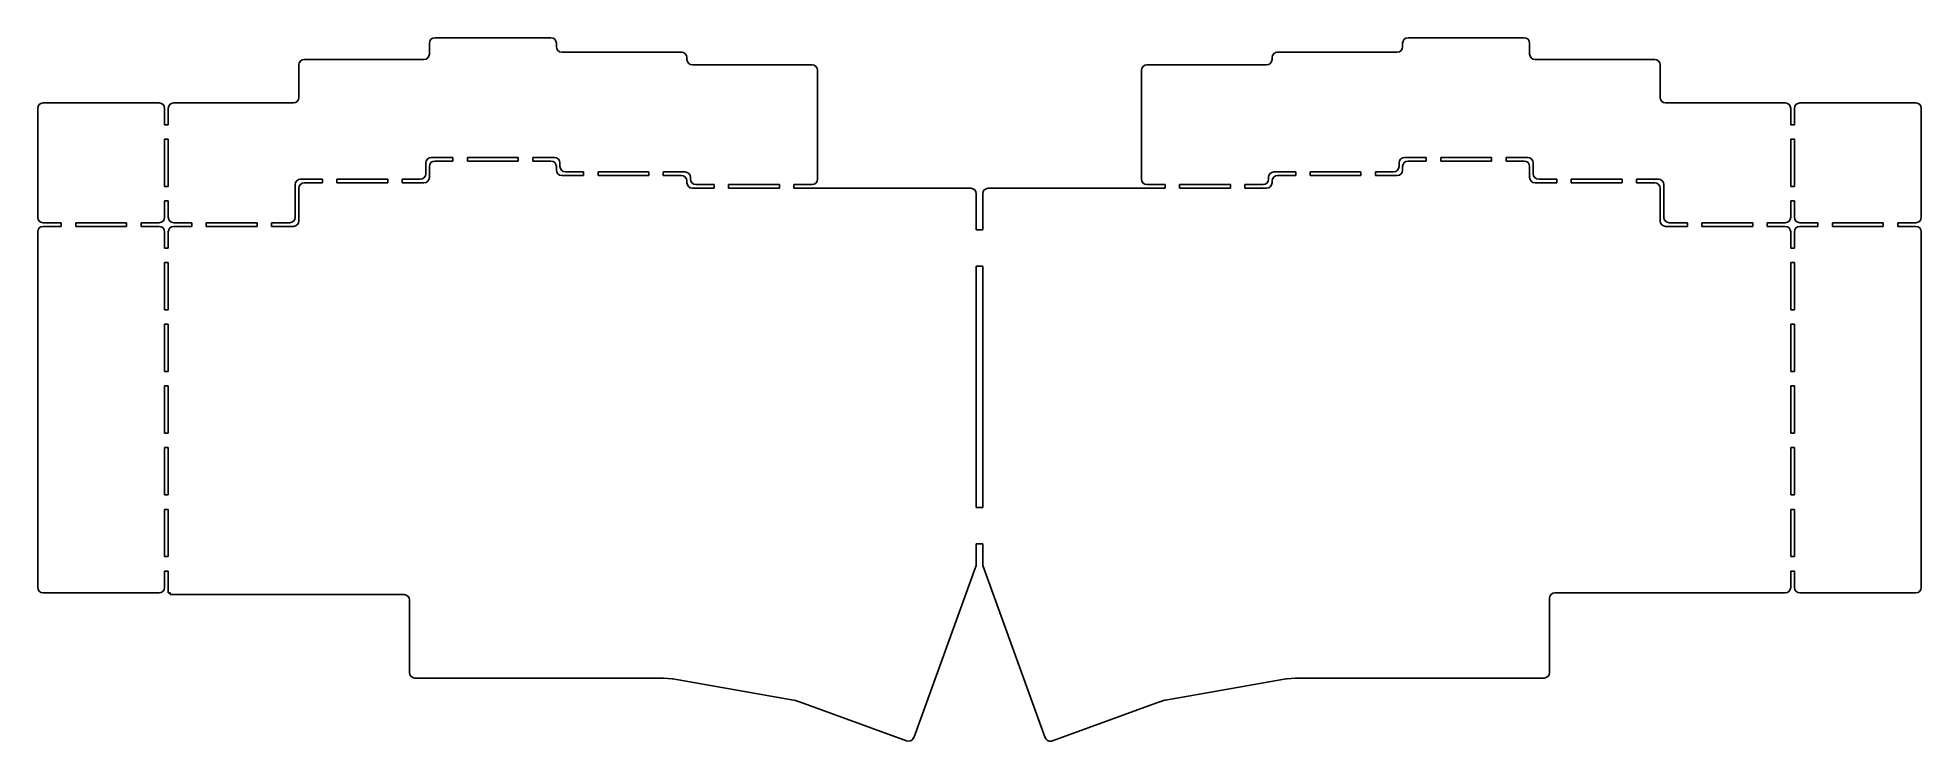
# Model space of a CAD drawing. Header units: millimetres. Extents: x 9 to 269, y -29 to 68.
import ezdxf

# ---------------------------------------------------------------- set-up
doc = ezdxf.new("R2010")
doc.units = ezdxf.units.MM

msp = doc.modelspace()

# ---------------------------------------------------------------- linework, layer by layer
for p, q in [((64, 68.25), (80, 68.25)), ((214.17, 68.25), (198.17, 68.25)), ((46, 65.25), (62.5, 65.25)), ((63.25, 66), (63.25, 67.5)), ((80.75, 67.5), (80.75, 67)), ((81.5, 66.25), (98, 66.25)), ((98.75, 65.5), (98.75, 65.25)), ((179.42, 65.5), (179.42, 65.25)), ((196.67, 66.25), (180.17, 66.25)), ((197.42, 67.5), (197.42, 67)), ((214.92, 66), (214.92, 67.5)), ((232.17, 65.25), (215.67, 65.25)), ((45.25, 60), (45.25, 64.5)), ((99.5, 64.5), (116, 64.5)), ((116.75, 63.75), (116.75, 48.75)), ((161.42, 63.75), (161.42, 48.75)), ((178.67, 64.5), (162.17, 64.5)), ((232.92, 60), (232.92, 64.5)), ((9.25, 43.5), (9.25, 58.5)), ((10, 59.25), (26, 59.25)), ((26.75, 58.5), (26.75, 56.25)), ((27.25, 56.25), (27.25, 58.5)), ((28, 59.25), (44.5, 59.25)), ((250.17, 59.25), (233.67, 59.25)), ((250.92, 56.25), (250.92, 58.5)), ((251.42, 58.5), (251.42, 56.25)), ((268.17, 59.25), (252.17, 59.25)), ((268.92, 43.5), (268.92, 58.5)), ((27.25, 56.25), (26.75, 56.25)), ((251.42, 56.25), (250.92, 56.25)), ((26.75, 54.25), (26.75, 47.75)), ((26.75, 54.25), (27.25, 54.25)), ((27.25, 47.75), (27.25, 54.25)), ((250.92, 47.75), (250.92, 54.25)), ((250.92, 54.25), (251.42, 54.25)), ((251.42, 54.25), (251.42, 47.75)), ((62.75, 51), (62.75, 49.5)), ((63.25, 49), (63.25, 50.5)), ((66.5, 51.75), (63.5, 51.75)), ((64, 51.25), (66.5, 51.25)), ((66.5, 51.75), (66.5, 51.25)), ((75.5, 51.75), (68.5, 51.75)), ((68.5, 51.25), (68.5, 51.75)), ((68.5, 51.25), (75.5, 51.25)), ((75.5, 51.75), (75.5, 51.25)), ((80.5, 51.75), (77.5, 51.75)), ((77.5, 51.25), (77.5, 51.75)), ((77.5, 51.25), (80, 51.25)), ((80.75, 50.5), (80.75, 50)), ((81.25, 50.5), (81.25, 51)), ((84.5, 49.75), (82, 49.75)), ((84.5, 49.75), (84.5, 49.25)), ((93.5, 49.75), (86.5, 49.75)), ((86.5, 49.25), (86.5, 49.75)), ((93.5, 49.75), (93.5, 49.25)), ((98.5, 49.75), (95.5, 49.75)), ((95.5, 49.25), (95.5, 49.75)), ((179.67, 49.75), (182.67, 49.75)), ((182.67, 49.75), (182.67, 49.25)), ((184.67, 49.75), (191.67, 49.75)), ((184.67, 49.25), (184.67, 49.75)), ((191.67, 49.75), (191.67, 49.25)), ((193.67, 49.75), (196.17, 49.75)), ((193.67, 49.25), (193.67, 49.75)), ((196.92, 50.5), (196.92, 51)), ((197.42, 50.5), (197.42, 50)), ((197.67, 51.75), (200.67, 51.75)), ((200.67, 51.25), (198.17, 51.25)), ((200.67, 51.75), (200.67, 51.25)), ((202.67, 51.75), (209.67, 51.75)), ((202.67, 51.25), (202.67, 51.75)), ((209.67, 51.25), (202.67, 51.25)), ((209.67, 51.75), (209.67, 51.25)), ((211.67, 51.75), (214.67, 51.75)), ((211.67, 51.25), (211.67, 51.75)), ((214.17, 51.25), (211.67, 51.25)), ((214.92, 49), (214.92, 50.5)), ((215.42, 51), (215.42, 49.5)), ((27.25, 47.75), (26.75, 47.75)), ((44.75, 48), (44.75, 43.5)), ((45.25, 43), (45.25, 47.5)), ((48.5, 48.75), (45.5, 48.75)), ((46, 48.25), (48.5, 48.25)), ((48.5, 48.75), (48.5, 48.25)), ((57.5, 48.75), (50.5, 48.75)), ((50.5, 48.25), (50.5, 48.75)), ((50.5, 48.25), (57.5, 48.25)), ((57.5, 48.75), (57.5, 48.25)), ((62, 48.75), (59.5, 48.75)), ((59.5, 48.25), (59.5, 48.75)), ((59.5, 48.25), (62.5, 48.25)), ((81.5, 49.25), (84.5, 49.25)), ((86.5, 49.25), (93.5, 49.25)), ((95.5, 49.25), (98, 49.25)), ((98.75, 48.5), (98.75, 48.25)), ((99.25, 48.75), (99.25, 49)), ((99.5, 47.5), (102.5, 47.5)), ((102.5, 48), (100, 48)), ((102.5, 48), (102.5, 47.5)), ((111.5, 48), (104.5, 48)), ((104.5, 47.5), (104.5, 48)), ((104.5, 47.5), (111.5, 47.5)), ((111.5, 48), (111.5, 47.5)), ((116, 48), (113.5, 48)), ((113.5, 47.5), (113.5, 48)), ((113.5, 47.5), (137.89, 47.5)), ((138.64, 46.75), (138.64, 41.75)), ((139.53, 46.75), (139.53, 41.75)), ((164.67, 47.5), (140.28, 47.5)), ((162.17, 48), (164.67, 48)), ((164.67, 48), (164.67, 47.5)), ((166.67, 48), (173.67, 48)), ((166.67, 47.5), (166.67, 48)), ((173.67, 47.5), (166.67, 47.5)), ((173.67, 48), (173.67, 47.5)), ((175.67, 48), (178.17, 48)), ((175.67, 47.5), (175.67, 48)), ((178.67, 47.5), (175.67, 47.5)), ((178.92, 48.75), (178.92, 49)), ((179.42, 48.5), (179.42, 48.25)), ((182.67, 49.25), (180.17, 49.25)), ((191.67, 49.25), (184.67, 49.25)), ((196.67, 49.25), (193.67, 49.25)), ((218.67, 48.25), (215.67, 48.25)), ((216.17, 48.75), (218.67, 48.75)), ((218.67, 48.75), (218.67, 48.25)), ((220.67, 48.75), (227.67, 48.75)), ((220.67, 48.25), (220.67, 48.75)), ((227.67, 48.25), (220.67, 48.25)), ((227.67, 48.75), (227.67, 48.25)), ((229.67, 48.75), (232.67, 48.75)), ((229.67, 48.25), (229.67, 48.75)), ((232.17, 48.25), (229.67, 48.25)), ((232.92, 43), (232.92, 47.5)), ((233.42, 48), (233.42, 43.5)), ((251.42, 47.75), (250.92, 47.75)), ((26.75, 45.75), (26.75, 43.5)), ((26.75, 45.75), (27.25, 45.75)), ((27.25, 43.5), (27.25, 45.75)), ((250.92, 43.5), (250.92, 45.75)), ((250.92, 45.75), (251.42, 45.75)), ((251.42, 45.75), (251.42, 43.5)), ((12.5, 42.75), (10, 42.75)), ((10, 42.25), (12.5, 42.25)), ((12.5, 42.75), (12.5, 42.25)), ((21.5, 42.75), (14.5, 42.75)), ((14.5, 42.25), (14.5, 42.75)), ((14.5, 42.25), (21.5, 42.25)), ((21.5, 42.75), (21.5, 42.25)), ((26, 42.75), (23.5, 42.75)), ((23.5, 42.25), (23.5, 42.75)), ((23.5, 42.25), (26, 42.25)), ((30.5, 42.75), (28, 42.75)), ((28, 42.25), (30.5, 42.25)), ((30.5, 42.75), (30.5, 42.25)), ((39.5, 42.75), (32.5, 42.75)), ((32.5, 42.25), (32.5, 42.75)), ((32.5, 42.25), (39.5, 42.25)), ((39.5, 42.75), (39.5, 42.25)), ((44, 42.75), (41.5, 42.75)), ((41.5, 42.25), (41.5, 42.75)), ((41.5, 42.25), (44.5, 42.25)), ((139.53, 41.75), (138.64, 41.75)), ((236.67, 42.25), (233.67, 42.25)), ((234.17, 42.75), (236.67, 42.75)), ((236.67, 42.75), (236.67, 42.25)), ((238.67, 42.75), (245.67, 42.75)), ((238.67, 42.25), (238.67, 42.75)), ((245.67, 42.25), (238.67, 42.25)), ((245.67, 42.75), (245.67, 42.25)), ((247.67, 42.75), (250.17, 42.75)), ((247.67, 42.25), (247.67, 42.75)), ((250.17, 42.25), (247.67, 42.25)), ((252.17, 42.75), (254.67, 42.75)), ((254.67, 42.25), (252.17, 42.25)), ((254.67, 42.75), (254.67, 42.25)), ((256.67, 42.75), (263.67, 42.75)), ((256.67, 42.25), (256.67, 42.75)), ((263.67, 42.25), (256.67, 42.25)), ((263.67, 42.75), (263.67, 42.25)), ((265.67, 42.75), (268.17, 42.75)), ((265.67, 42.25), (265.67, 42.75)), ((268.17, 42.25), (265.67, 42.25)), ((9.25, -7.5), (9.25, 41.5)), ((26.75, 41.5), (26.75, 39.25)), ((27.25, 39.25), (26.75, 39.25)), ((27.25, 39.25), (27.25, 41.5)), ((250.92, 39.25), (250.92, 41.5)), ((251.42, 39.25), (250.92, 39.25)), ((251.42, 41.5), (251.42, 39.25)), ((268.92, -7.5), (268.92, 41.5)), ((26.75, 37.25), (26.75, 30.75)), ((26.75, 37.25), (27.25, 37.25)), ((27.25, 30.75), (27.25, 37.25)), ((138.64, 36.75), (138.64, 3.5)), ((138.64, 36.75), (139.53, 36.75)), ((139.53, 36.75), (139.53, 3.5)), ((250.92, 30.75), (250.92, 37.25)), ((250.92, 37.25), (251.42, 37.25)), ((251.42, 37.25), (251.42, 30.75)), ((27.25, 30.75), (26.75, 30.75)), ((26.75, 28.75), (26.75, 22.25)), ((26.75, 28.75), (27.25, 28.75)), ((27.25, 22.25), (27.25, 28.75)), ((251.42, 30.75), (250.92, 30.75)), ((250.92, 22.25), (250.92, 28.75)), ((250.92, 28.75), (251.42, 28.75)), ((251.42, 28.75), (251.42, 22.25)), ((27.25, 22.25), (26.75, 22.25)), ((251.42, 22.25), (250.92, 22.25)), ((26.75, 20.25), (26.75, 13.75)), ((26.75, 20.25), (27.25, 20.25)), ((27.25, 13.75), (27.25, 20.25)), ((250.92, 13.75), (250.92, 20.25)), ((250.92, 20.25), (251.42, 20.25)), ((251.42, 20.25), (251.42, 13.75)), ((27.25, 13.75), (26.75, 13.75)), ((251.42, 13.75), (250.92, 13.75)), ((26.75, 11.75), (26.75, 5.25)), ((26.75, 11.75), (27.25, 11.75)), ((27.25, 5.25), (27.25, 11.75)), ((250.92, 5.25), (250.92, 11.75)), ((250.92, 11.75), (251.42, 11.75)), ((251.42, 11.75), (251.42, 5.25)), ((27.25, 5.25), (26.75, 5.25)), ((251.42, 5.25), (250.92, 5.25)), ((26.75, 3.25), (26.75, -3.25)), ((26.75, 3.25), (27.25, 3.25)), ((27.25, -3.25), (27.25, 3.25)), ((139.53, 3.5), (138.64, 3.5)), ((250.92, -3.25), (250.92, 3.25)), ((250.92, 3.25), (251.42, 3.25)), ((251.42, 3.25), (251.42, -3.25)), ((138.64, -1.5), (138.64, -4.5)), ((138.64, -1.5), (139.53, -1.5)), ((139.53, -1.5), (139.53, -4.5)), ((27.25, -3.25), (26.75, -3.25)), ((138.64, -4.5), (130.01, -28.23)), ((138.64, -4.5), (138.64, -4.5)), ((139.53, -4.5), (139.53, -4.5)), ((139.53, -4.5), (148.16, -28.23)), ((251.42, -3.25), (250.92, -3.25)), ((26.75, -5.25), (26.75, -7.5)), ((26.75, -5.25), (27.25, -5.25)), ((27.25, -8.25), (27.25, -5.25)), ((250.92, -7.5), (250.92, -5.25)), ((250.92, -5.25), (251.42, -5.25)), ((251.42, -5.25), (251.42, -7.5)), ((26, -8.25), (10, -8.25)), ((27.5, -8.25), (27.25, -8.25)), ((27.5, -8.25), (27.5, -8.5)), ((27.5, -8.5), (59.75, -8.5)), ((60.5, -19.25), (60.5, -9.25)), ((217.67, -19.25), (217.67, -9)), ((218.42, -8.25), (250.17, -8.25)), ((252.17, -8.25), (268.17, -8.25)), ((61.25, -20), (95.47, -20)), ((96.73, -20.1), (95.53, -20)), ((113.46, -23.05), (96.8, -20.11)), ((164.71, -23.05), (181.37, -20.11)), ((181.44, -20.1), (182.64, -20)), ((182.7, -20), (216.92, -20)), ((114.23, -23.28), (113.56, -23.07)), ((129.04, -28.67), (114.26, -23.29)), ((149.13, -28.67), (163.91, -23.29)), ((163.94, -23.28), (164.61, -23.07))]:
    msp.add_line(p, q)
for centre, start, end in [((64, 67.5), 90, 180), ((80, 67.5), 0, 90), ((198.17, 67.5), 90, 180), ((214.17, 67.5), 0, 90), ((46, 64.5), 90, 180), ((62.5, 66), 270, 0), ((81.5, 67), 180, 270), ((98, 65.5), 0, 90), ((99.5, 65.25), 180, 270), ((178.67, 65.25), 270, 0), ((180.17, 65.5), 90, 180), ((196.67, 67), 270, 0), ((215.67, 66), 180, 270), ((232.17, 64.5), 0, 90), ((116, 63.75), 0, 90), ((162.17, 63.75), 90, 180), ((44.5, 60), 270, 0), ((233.67, 60), 180, 270), ((10, 58.5), 90, 180), ((26, 58.5), 0, 90), ((28, 58.5), 90, 180), ((250.17, 58.5), 0, 90), ((252.17, 58.5), 90, 180), ((268.17, 58.5), 0, 90), ((62, 49.5), 270, 0), ((63.5, 51), 90, 180), ((64, 50.5), 90, 180), ((80, 50.5), 0, 90), ((80.5, 51), 0, 90), ((81.5, 50), 180, 270), ((82, 50.5), 180, 270), ((98.5, 49), 0, 90), ((179.67, 49), 90, 180), ((196.17, 50.5), 270, 0), ((196.67, 50), 270, 0), ((197.67, 51), 90, 180), ((198.17, 50.5), 90, 180), ((214.17, 50.5), 0, 90), ((214.67, 51), 0, 90), ((216.17, 49.5), 180, 270), ((45.5, 48), 90, 180), ((46, 47.5), 90, 180), ((62.5, 49), 270, 0), ((98, 48.5), 0, 90), ((99.5, 48.25), 180, 270), ((100, 48.75), 180, 270), ((116, 48.75), 270, 0), ((137.89, 46.75), 0, 90), ((140.28, 46.75), 90, 180), ((162.17, 48.75), 180, 270), ((178.17, 48.75), 270, 0), ((178.67, 48.25), 270, 0), ((180.17, 48.5), 90, 180), ((215.67, 49), 180, 270), ((232.17, 47.5), 0, 90), ((232.67, 48), 0, 90), ((10, 43.5), 180, 270), ((10, 41.5), 90, 180), ((26, 43.5), 270, 0), ((26, 41.5), 0, 90), ((28, 43.5), 180, 270), ((28, 41.5), 90, 180), ((44, 43.5), 270, 0), ((44.5, 43), 270, 0), ((233.67, 43), 180, 270), ((234.17, 43.5), 180, 270), ((250.17, 43.5), 270, 0), ((250.17, 41.5), 0, 90), ((252.17, 43.5), 180, 270), ((252.17, 41.5), 90, 180), ((268.17, 43.5), 270, 0), ((268.17, 41.5), 0, 90), ((10, -7.5), 180, 270), ((26, -7.5), 270, 0), ((250.17, -7.5), 270, 0), ((252.17, -7.5), 180, 270), ((268.17, -7.5), 270, 0), ((59.75, -9.25), 0, 90), ((218.42, -9), 90, 180), ((61.25, -19.25), 180, 270), ((95.47, -20.75), 85.3932, 90), ((96.67, -20.85), 80, 85.3932), ((181.5, -20.85), 94.6068, 100), ((182.7, -20.75), 90, 94.6068), ((216.92, -19.25), 270, 0), ((113.33, -23.78), 72.4145, 80), ((114, -24), 70, 72.4145), ((164.17, -24), 107.5855, 110), ((164.84, -23.78), 100, 107.5855), ((129.3, -27.97), 250, 340), ((148.87, -27.97), 200, 290)]:
    msp.add_arc(centre, 0.75, start, end)

doc.saveas('drawing.dxf')
